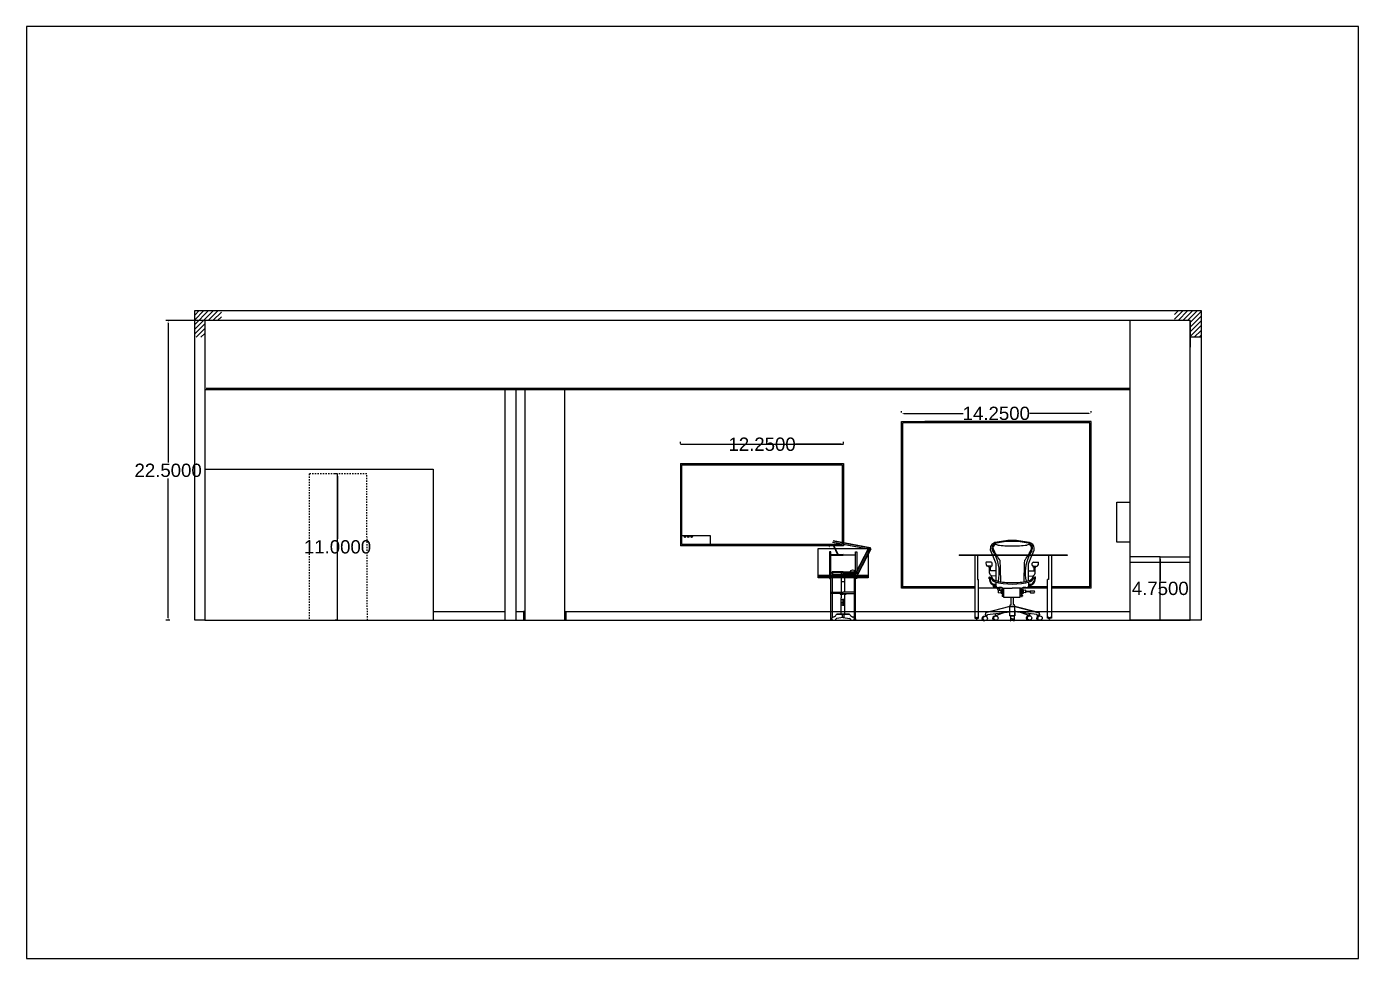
# Model space of a CAD drawing. Header units: inches. Extents: x -3799 to 177, y -208 to 0.
# Drawn here: x -3687.8 to -3587.8, y -207.6 to -137.6 of the extents above; entities that cross this region are included whole.
import ezdxf

# ---------------------------------------------------------------- set-up
doc = ezdxf.new("R2010")
doc.units = ezdxf.units.IN
doc.header["$MEASUREMENT"] = 0
doc.linetypes.add('PDF_IMPORT', pattern=[1, 0.8, -0.2])
doc.styles.get("Standard").update_dxf_attribs({"font": 'arial.ttf'})
doc.dimstyles.get("Standard").update_dxf_attribs({"dimtxt": 1, "dimasz": 0.18, "dimexe": 0.18, "dimexo": 0.0625, "dimgap": 0.09, "dimtad": 0, "dimtih": 1, "dimtoh": 1, "dimdec": 4, "dimzin": 0, "dimdsep": 46, "dimtxsty": 'Standard', "dimcen": 0.09, "dimadec": 0, "dimazin": 0, "dimtfac": 1, "dimtdec": 4, "dimtofl": 0, "dimtmove": 0, "dimatfit": 3, "dimfxl": 1, "dimtolj": 1, "dimtzin": 0, "dimarcsym": 0})

# ---------------------------------------------------------------- blocks, each defined once
blk = doc.blocks.new('*D42')
at = {"color": 0, "lineweight": -2, "transparency": 16777216}
for p, q in [((-3674.86, -159.72), (-3677.38, -159.72)), ((-3677.2, -159.9), (-3677.2, -170.37)), ((-3677.2, -182.04), (-3677.2, -171.57)), ((-3677.06, -182.22), (-3677.38, -182.22))]:
    blk.add_line(p, q, dxfattribs=at)
at = {"color": 0, "transparency": 16777216}
for points in [[(-3677.23, -159.9), (-3677.17, -159.9), (-3677.2, -159.72)], [(-3677.23, -182.04), (-3677.17, -182.04), (-3677.2, -182.22)]]:
    blk.add_solid(points, dxfattribs=at)
at = {"layer": 'Defpoints', "color": 0, "transparency": 16777216}
for p in [(-3677.2, -159.72), (-3674.8, -159.72), (-3677, -182.22)]:
    blk.add_point(p, dxfattribs=at)
at = {"color": 0, "transparency": 16777216, "insert": (-3677.2, -170.97), "char_height": 1, "attachment_point": 5}
blk.add_mtext('\\A1;22.5000', dxfattribs=at)
blk = doc.blocks.new('*D43')
at = {"color": 0, "lineweight": -2, "transparency": 16777216}
for p, q in [((-3664.54, -171.22), (-3664.66, -171.22)), ((-3664.48, -171.4), (-3664.48, -176.12)), ((-3664.48, -182.04), (-3664.48, -177.32)), ((-3664.54, -182.22), (-3664.66, -182.22))]:
    blk.add_line(p, q, dxfattribs=at)
at = {"color": 0, "transparency": 16777216}
for points in [[(-3664.51, -171.4), (-3664.45, -171.4), (-3664.48, -171.22)], [(-3664.51, -182.04), (-3664.45, -182.04), (-3664.48, -182.22)]]:
    blk.add_solid(points, dxfattribs=at)
at = {"layer": 'Defpoints', "color": 0, "transparency": 16777216}
for p in [(-3664.48, -171.22), (-3664.48, -171.22), (-3664.48, -182.22)]:
    blk.add_point(p, dxfattribs=at)
at = {"color": 0, "transparency": 16777216, "insert": (-3664.48, -176.72), "char_height": 1, "attachment_point": 5}
blk.add_mtext('\\A1;11.0000', dxfattribs=at)
blk = doc.blocks.new('*D44')
at = {"color": 0, "lineweight": -2, "transparency": 16777216}
for p, q in [((-3638.73, -168.95), (-3638.73, -168.83)), ((-3626.48, -168.95), (-3626.48, -168.83)), ((-3638.55, -169.01), (-3635.11, -169.01)), ((-3626.66, -169.01), (-3630.1, -169.01))]:
    blk.add_line(p, q, dxfattribs=at)
at = {"color": 0, "transparency": 16777216}
for points in [[(-3638.55, -168.98), (-3638.55, -169.04), (-3638.73, -169.01)], [(-3626.66, -168.98), (-3626.66, -169.04), (-3626.48, -169.01)]]:
    blk.add_solid(points, dxfattribs=at)
at = {"layer": 'Defpoints', "color": 0, "transparency": 16777216}
for p in [(-3638.73, -169.01), (-3638.73, -169.01), (-3626.48, -169.01)]:
    blk.add_point(p, dxfattribs=at)
at = {"color": 0, "transparency": 16777216, "insert": (-3632.6, -169.01), "char_height": 1, "attachment_point": 5}
blk.add_mtext('\\A1;12.2500', dxfattribs=at)
blk = doc.blocks.new('*D45')
at = {"color": 0, "lineweight": -2, "transparency": 16777216}
for p, q in [((-3602.76, -177.47), (-3602.88, -177.47)), ((-3602.7, -177.65), (-3602.7, -179.24)), ((-3602.7, -182.04), (-3602.7, -180.44)), ((-3602.76, -182.22), (-3602.88, -182.22))]:
    blk.add_line(p, q, dxfattribs=at)
at = {"color": 0, "transparency": 16777216}
for points in [[(-3602.73, -177.65), (-3602.67, -177.65), (-3602.7, -177.47)], [(-3602.73, -182.04), (-3602.67, -182.04), (-3602.7, -182.22)]]:
    blk.add_solid(points, dxfattribs=at)
at = {"layer": 'Defpoints', "color": 0, "transparency": 16777216}
for p in [(-3602.7, -177.47), (-3602.7, -177.47), (-3602.7, -182.22)]:
    blk.add_point(p, dxfattribs=at)
at = {"color": 0, "transparency": 16777216, "insert": (-3602.7, -179.84), "char_height": 1, "attachment_point": 5}
blk.add_mtext('\\A1;4.7500', dxfattribs=at)
blk = doc.blocks.new('*D41')
at = {"color": 0, "lineweight": -2, "transparency": 16777216}
for p, q in [((-3622.13, -166.63), (-3622.13, -166.51)), ((-3621.95, -166.69), (-3617.51, -166.69)), ((-3608.06, -166.69), (-3612.5, -166.69)), ((-3607.88, -166.63), (-3607.88, -166.51))]:
    blk.add_line(p, q, dxfattribs=at)
at = {"color": 0, "transparency": 16777216}
for points in [[(-3621.95, -166.66), (-3621.95, -166.72), (-3622.13, -166.69)], [(-3608.06, -166.66), (-3608.06, -166.72), (-3607.88, -166.69)]]:
    blk.add_solid(points, dxfattribs=at)
at = {"layer": 'Defpoints', "color": 0, "transparency": 16777216}
for p in [(-3622.13, -166.69), (-3622.13, -166.69), (-3607.88, -166.69)]:
    blk.add_point(p, dxfattribs=at)
at = {"color": 0, "transparency": 16777216, "insert": (-3615.01, -166.69), "char_height": 1, "attachment_point": 5}
blk.add_mtext('\\A1;14.2500', dxfattribs=at)

msp = doc.modelspace()

# ---------------------------------------------------------------- hatches: boundary and pattern name
h = msp.add_hatch()
h.set_pattern_fill('ANSI31', color=256, scale=2)
h.set_pattern_definition([(45, (-3761.90557, -231.86804), (-0.1767767, 0.1767767), [])])
h.paths.add_polyline_path([(-3673.19865, -158.96797), (-3675.19865, -158.96797), (-3675.19865, -160.96778), (-3674.44865, -160.96778), (-3674.44865, -159.71797), (-3673.19865, -159.71797)])
h.paths.add_polyline_path([(-3599.62365, -158.96797), (-3601.62365, -158.96797), (-3601.62365, -159.71797), (-3600.44865, -159.71797), (-3600.44865, -160.96797), (-3599.62365, -160.96797)])

# ---------------------------------------------------------------- linework, layer by layer
for p, q in [((-3687.82365, -137.63068), (-3687.82365, -207.63068)), ((-3587.82365, -137.63068), (-3687.82365, -137.63068)), ((-3587.82365, -207.63068), (-3587.82365, -137.63068)), ((-3674.44865, -159.71797), (-3675.19865, -159.71797)), ((-3651.89582, -182.21797), (-3651.89582, -164.90021)), ((-3651.07916, -164.90021), (-3651.07916, -182.21797)), ((-3650.42293, -164.90021), (-3650.42293, -182.21797)), ((-3650.42293, -164.90021), (-3647.42293, -164.90021)), ((-3647.42293, -164.90021), (-3647.42293, -182.21797)), ((-3626.47685, -169.01309), (-3638.72685, -169.01309)), ((-3626.47685, -169.01309), (-3638.72685, -169.01309)), ((-3626.47685, -169.01309), (-3628.72685, -169.01309)), ((-3638.72685, -170.44226), (-3638.72685, -176.64226)), ((-3664.47727, -182.21797), (-3664.47727, -171.21797)), ((-3638.57685, -175.8574), (-3636.50899, -175.8574)), ((-3636.50899, -175.8574), (-3636.50899, -176.54226)), ((-3628.38757, -179.04786), (-3628.38757, -176.83621)), ((-3628.38757, -177.39617), (-3628.38757, -176.83621)), ((-3628.38757, -176.83621), (-3624.63952, -176.84134)), ((-3624.51082, -176.91009), (-3627.30553, -176.39545)), ((-3627.29603, -176.54891), (-3626.90239, -177.32986)), ((-3627.29052, -176.36259), (-3624.51779, -176.87613)), ((-3627.26734, -176.27059), (-3624.49737, -176.78369)), ((-3627.26008, -176.2374), (-3624.4729, -176.75457)), ((-3626.86631, -177.31404), (-3627.25772, -176.53765)), ((-3624.61951, -176.80173), (-3625.57274, -178.68856)), ((-3624.58591, -176.81865), (-3625.54186, -178.701)), ((-3625.43251, -178.76377), (-3624.47814, -176.87346)), ((-3624.44284, -176.87977), (-3625.40035, -178.77189)), ((-3624.63952, -176.83621), (-3624.63952, -179.05343)), ((-3624.63952, -176.83639), (-3624.63952, -179.05299)), ((-3624.58735, -176.80985), (-3624.61951, -176.80173)), ((-3624.58735, -176.80985), (-3624.61951, -176.80173)), ((-3624.48234, -176.88173), (-3624.61581, -176.81565)), ((-3624.59301, -176.78732), (-3624.42728, -176.86938)), ((-3624.52424, -176.75844), (-3624.55771, -176.89861)), ((-3624.52121, -176.75626), (-3624.48775, -176.76026)), ((-3624.52121, -176.75626), (-3624.48775, -176.76026)), ((-3624.48538, -176.76797), (-3624.51899, -176.90812)), ((-3624.4729, -176.75457), (-3624.51082, -176.91009)), ((-3624.47814, -176.87346), (-3624.44284, -176.87977)), ((-3624.44284, -176.87977), (-3624.47484, -176.87166)), ((-3624.42663, -176.87838), (-3624.43421, -176.88596)), ((-3615.29777, -177.32093), (-3615.44757, -176.96915)), ((-3612.3241, -177.32093), (-3612.1743, -176.96915)), ((-3628.38757, -179.05343), (-3628.38757, -177.39617)), ((-3626.51787, -177.29968), (-3627.39855, -177.30688)), ((-3627.39855, -177.30688), (-3627.39838, -177.33818)), ((-3627.39838, -177.33818), (-3626.51336, -177.3335)), ((-3625.62833, -177.33818), (-3626.51336, -177.3335)), ((-3626.50884, -177.29968), (-3625.62816, -177.30688)), ((-3625.62816, -177.30688), (-3625.62833, -177.33818)), ((-3617.80269, -177.32093), (-3609.70201, -177.32093)), ((-3617.80269, -177.32093), (-3617.80269, -177.37566)), ((-3609.70201, -177.37566), (-3617.80269, -177.37566)), ((-3616.6273, -177.37566), (-3616.6273, -182.06058)), ((-3616.41743, -177.37566), (-3616.41743, -179.17339)), ((-3615.39471, -177.86295), (-3615.77677, -177.86295)), ((-3615.31219, -178.11251), (-3615.31219, -177.93298)), ((-3615.01731, -177.97952), (-3615.27446, -177.37566)), ((-3615.01731, -179.2673), (-3615.01731, -177.97952)), ((-3612.60456, -177.97952), (-3612.34741, -177.37566)), ((-3612.60456, -179.2673), (-3612.60456, -177.97952)), ((-3612.30969, -178.11251), (-3612.30969, -177.93298)), ((-3612.22716, -177.86295), (-3611.84511, -177.86295)), ((-3611.08727, -177.37566), (-3611.08727, -179.17339)), ((-3610.8774, -177.37566), (-3610.8774, -182.06058)), ((-3609.70201, -177.32093), (-3609.70201, -177.37566)), ((-3602.69865, -177.46797), (-3604.94865, -177.46797)), ((-3602.69865, -182.21797), (-3602.69865, -177.46797)), ((-3602.69865, -177.46797), (-3600.44865, -177.46797)), ((-3628.38348, -178.85045), (-3624.63914, -178.85021)), ((-3628.38348, -178.85045), (-3628.38348, -178.85045)), ((-3624.64321, -178.97819), (-3628.38348, -178.97819)), ((-3627.43387, -182.13551), (-3627.43387, -178.74715)), ((-3627.33585, -178.76953), (-3627.3357, -182.03606)), ((-3626.51336, -178.57825), (-3627.32645, -178.57825)), ((-3626.63521, -180.11317), (-3626.63521, -178.61331)), ((-3626.51336, -178.57825), (-3625.70026, -178.57825)), ((-3625.69086, -178.76953), (-3625.69101, -182.03606)), ((-3625.60054, -178.69028), (-3625.57743, -178.66191)), ((-3625.40035, -178.77189), (-3625.60054, -178.69028)), ((-3625.59284, -182.13551), (-3625.59284, -178.74715)), ((-3625.57743, -178.66191), (-3625.38245, -178.74136)), ((-3625.57743, -178.66191), (-3625.38245, -178.74136)), ((-3625.38245, -178.74136), (-3625.40035, -178.77189)), ((-3615.41143, -178.16751), (-3615.67024, -178.16751)), ((-3615.56904, -178.24668), (-3615.56904, -178.16751)), ((-3615.5248, -178.24668), (-3615.56904, -178.24668)), ((-3615.55864, -179.11621), (-3615.55864, -178.99506)), ((-3615.55864, -178.99506), (-3615.53289, -178.99506)), ((-3615.53289, -178.99506), (-3615.53289, -178.96932)), ((-3615.53289, -178.96932), (-3615.50284, -178.96932)), ((-3615.5248, -178.32957), (-3615.5248, -178.24668)), ((-3615.5248, -178.69982), (-3615.5248, -178.32957)), ((-3615.50284, -178.96932), (-3615.50284, -178.99023)), ((-3615.50284, -178.99023), (-3615.50284, -179.01811)), ((-3615.44418, -178.28064), (-3615.44418, -178.25273)), ((-3615.44418, -178.25273), (-3615.41143, -178.25273)), ((-3615.44418, -178.51672), (-3615.44418, -178.28064)), ((-3615.01731, -178.51672), (-3615.44418, -178.51672)), ((-3615.41143, -178.25273), (-3615.41143, -178.16751)), ((-3615.41143, -178.16751), (-3615.36181, -178.16751)), ((-3615.01731, -178.90836), (-3615.37699, -178.88906)), ((-3612.60456, -178.51672), (-3612.1777, -178.51672)), ((-3612.60456, -178.90836), (-3612.24489, -178.88906)), ((-3612.21044, -178.16751), (-3612.26006, -178.16751)), ((-3612.21044, -178.25273), (-3612.21044, -178.16751)), ((-3612.21044, -178.16751), (-3611.95163, -178.16751)), ((-3612.1777, -178.25273), (-3612.21044, -178.25273)), ((-3612.1777, -178.28064), (-3612.1777, -178.25273)), ((-3612.1777, -178.51672), (-3612.1777, -178.28064)), ((-3612.08899, -178.96932), (-3612.11903, -178.96932)), ((-3612.11903, -178.96932), (-3612.11903, -178.99023)), ((-3612.11903, -178.99023), (-3612.11903, -179.01811)), ((-3612.09708, -178.32957), (-3612.09708, -178.24668)), ((-3612.09708, -178.24668), (-3612.05284, -178.24668)), ((-3612.09708, -178.69982), (-3612.09708, -178.32957)), ((-3612.08899, -178.99506), (-3612.08899, -178.96932)), ((-3612.06324, -178.99506), (-3612.08899, -178.99506)), ((-3612.06324, -179.11621), (-3612.06324, -178.99506)), ((-3612.05284, -178.24668), (-3612.05284, -178.16751)), ((-3624.63952, -179.05299), (-3628.38757, -179.04786)), ((-3624.64441, -179.05343), (-3628.38757, -179.05343)), ((-3626.39149, -179.33075), (-3626.63521, -179.33075)), ((-3626.39149, -180.11317), (-3626.39149, -179.05343)), ((-3626.39149, -179.77086), (-3626.39149, -179.33075)), ((-3616.41743, -179.17339), (-3616.34241, -179.17339)), ((-3616.34241, -182.06058), (-3616.34241, -179.17339)), ((-3615.461, -179.11943), (-3615.55864, -179.11621)), ((-3615.50284, -179.01811), (-3615.48353, -179.01811)), ((-3615.48353, -179.01811), (-3615.48353, -179.05242)), ((-3615.48353, -179.05242), (-3615.45134, -179.05242)), ((-3615.45134, -179.11729), (-3615.461, -179.11943)), ((-3615.45134, -179.05242), (-3615.45134, -179.11729)), ((-3615.45134, -179.07386), (-3615.45134, -179.07386)), ((-3615.45134, -179.07386), (-3615.40038, -179.07386)), ((-3615.45134, -179.10227), (-3615.39716, -179.10227)), ((-3615.39716, -179.10227), (-3615.39716, -179.07386)), ((-3615.23195, -179.71159), (-3615.23195, -179.61588)), ((-3615.23195, -179.61588), (-3615.20865, -179.61588)), ((-3615.20347, -179.71159), (-3615.23195, -179.71159)), ((-3615.20865, -179.61588), (-3615.20143, -179.58466)), ((-3615.20347, -179.75557), (-3615.20347, -179.71159)), ((-3615.13444, -179.75557), (-3615.20347, -179.75557)), ((-3615.12216, -179.68353), (-3615.01837, -179.68312)), ((-3615.0173, -179.64576), (-3615.11958, -179.64576)), ((-3614.83404, -180.02219), (-3614.93745, -179.78129)), ((-3614.73081, -179.98549), (-3614.84441, -179.77537)), ((-3614.83404, -180.1603), (-3614.83404, -179.97268)), ((-3614.83404, -179.97268), (-3614.62758, -179.9983)), ((-3614.63647, -180.14588), (-3614.63647, -179.92451)), ((-3614.63647, -179.92451), (-3614.63647, -180.221)), ((-3614.63647, -179.92451), (-3614.57442, -179.94421)), ((-3614.50732, -179.88886), (-3614.57502, -179.90261)), ((-3614.57502, -179.90261), (-3614.57502, -180.23989)), ((-3614.50732, -180.23989), (-3614.50732, -179.88886)), ((-3614.43971, -180.52712), (-3614.43971, -179.82368)), ((-3614.43971, -179.82368), (-3613.81094, -179.82368)), ((-3613.18216, -179.82368), (-3613.81094, -179.82368)), ((-3613.23225, -179.82087), (-3613.23225, -180.53046)), ((-3613.11456, -180.23989), (-3613.11456, -179.88886)), ((-3613.11456, -179.88886), (-3613.04685, -179.90261)), ((-3612.9854, -179.92451), (-3613.04746, -179.94421)), ((-3613.04685, -179.90261), (-3613.04685, -180.23989)), ((-3612.78784, -179.97268), (-3612.9943, -179.9983)), ((-3612.9854, -180.14588), (-3612.9854, -179.92451)), ((-3612.9854, -179.92451), (-3612.9854, -180.221)), ((-3612.78784, -180.1603), (-3612.78784, -179.97268)), ((-3612.60457, -179.64576), (-3612.50229, -179.64576)), ((-3612.49971, -179.68353), (-3612.6035, -179.68312)), ((-3612.48743, -179.75557), (-3612.4184, -179.75557)), ((-3612.41322, -179.61588), (-3612.42045, -179.58466)), ((-3612.4184, -179.75557), (-3612.4184, -179.71159)), ((-3612.4184, -179.71159), (-3612.38992, -179.71159)), ((-3612.38992, -179.61588), (-3612.41322, -179.61588)), ((-3612.38992, -179.71159), (-3612.38992, -179.61588)), ((-3612.22471, -179.10227), (-3612.22471, -179.07386)), ((-3612.17053, -179.10227), (-3612.22471, -179.10227)), ((-3612.17053, -179.07386), (-3612.22149, -179.07386)), ((-3612.13834, -179.05242), (-3612.17053, -179.05242)), ((-3612.17053, -179.05242), (-3612.17053, -179.11729)), ((-3612.17053, -179.07386), (-3612.17053, -179.07386)), ((-3612.17053, -179.11729), (-3612.16087, -179.11943)), ((-3612.16087, -179.11943), (-3612.06324, -179.11621)), ((-3612.11903, -179.01811), (-3612.13834, -179.01811)), ((-3612.13834, -179.01811), (-3612.13834, -179.05242)), ((-3611.16229, -182.06058), (-3611.16229, -179.17339)), ((-3611.08727, -179.17339), (-3611.16229, -179.17339)), ((-3627.38828, -180.21216), (-3627.38828, -180.11317)), ((-3627.38828, -180.11317), (-3626.51335, -180.11317)), ((-3627.33571, -180.21216), (-3627.38828, -180.21216)), ((-3626.51335, -180.21216), (-3627.33571, -180.21216)), ((-3626.74001, -180.21216), (-3626.73956, -180.27628)), ((-3626.73956, -180.27628), (-3626.51335, -180.27628)), ((-3626.65326, -181.73947), (-3626.65326, -180.55613)), ((-3626.63508, -180.55613), (-3626.63521, -180.27628)), ((-3625.63842, -180.11317), (-3626.51336, -180.11317)), ((-3626.51336, -180.21216), (-3625.69099, -180.21216)), ((-3626.28714, -180.27628), (-3626.51336, -180.27628)), ((-3626.51335, -180.75826), (-3626.46236, -180.75826)), ((-3626.46235, -180.80696), (-3626.51335, -180.80696)), ((-3626.46236, -180.75826), (-3626.46235, -180.80696)), ((-3626.39162, -180.55613), (-3626.39149, -180.27628)), ((-3626.37344, -180.55613), (-3626.39162, -180.55613)), ((-3626.39149, -180.27628), (-3626.28714, -180.27628)), ((-3626.37344, -181.73947), (-3626.37344, -180.55613)), ((-3626.28714, -180.27628), (-3626.28714, -180.21216)), ((-3626.28669, -180.21216), (-3626.28714, -180.27628)), ((-3625.69099, -180.21216), (-3625.63842, -180.21216)), ((-3625.63842, -180.21216), (-3625.63842, -180.11317)), ((-3614.83404, -180.07276), (-3614.8326, -180.07276)), ((-3614.83404, -180.10579), (-3614.83057, -180.10579)), ((-3614.83404, -180.1603), (-3614.63647, -180.14588)), ((-3614.63647, -180.221), (-3614.5641, -180.20257)), ((-3614.57502, -180.23989), (-3614.50732, -180.23989)), ((-3614.54457, -180.34306), (-3614.56586, -180.36152)), ((-3614.56586, -180.36152), (-3614.56586, -180.41039)), ((-3614.56586, -180.41039), (-3614.54457, -180.42761)), ((-3614.54457, -180.45346), (-3614.54457, -180.32486)), ((-3614.54457, -180.32486), (-3614.50732, -180.32486)), ((-3614.51259, -180.45346), (-3614.54457, -180.45346)), ((-3614.52567, -180.23989), (-3614.52567, -180.32486)), ((-3614.51259, -180.45346), (-3614.51259, -180.42394)), ((-3614.51259, -180.42394), (-3614.43971, -180.42394)), ((-3614.50732, -180.00605), (-3614.43971, -180.04836)), ((-3614.50732, -180.13763), (-3614.43971, -180.11996)), ((-3614.50732, -180.23989), (-3614.50732, -180.35135)), ((-3614.50732, -180.35135), (-3614.43971, -180.35135)), ((-3613.90307, -180.52712), (-3614.43971, -180.52712)), ((-3613.90307, -181.05589), (-3613.90307, -180.52712)), ((-3613.81094, -180.53046), (-3613.90307, -180.53046)), ((-3613.23225, -180.53046), (-3613.81094, -180.53046)), ((-3613.7188, -181.05589), (-3613.7188, -180.52712)), ((-3613.18216, -180.04836), (-3613.23225, -180.04836)), ((-3613.18216, -180.11996), (-3613.23225, -180.11996)), ((-3613.10928, -180.42394), (-3613.22718, -180.42394)), ((-3613.11456, -180.35135), (-3613.22521, -180.35135)), ((-3613.11456, -180.00605), (-3613.18216, -180.04836)), ((-3613.11456, -180.13763), (-3613.18216, -180.11996)), ((-3613.04685, -180.23989), (-3613.11456, -180.23989)), ((-3613.11456, -180.23989), (-3613.11456, -180.35135)), ((-3613.07731, -180.32486), (-3613.11456, -180.32486)), ((-3613.10928, -180.45346), (-3613.10928, -180.42394)), ((-3613.10928, -180.45346), (-3613.07731, -180.45346)), ((-3613.09621, -180.23989), (-3613.09621, -180.32486)), ((-3613.07731, -180.45346), (-3613.07731, -180.32486)), ((-3613.07731, -180.34306), (-3613.05601, -180.36152)), ((-3613.05601, -180.41039), (-3613.07731, -180.42761)), ((-3612.9854, -180.221), (-3613.05777, -180.20257)), ((-3613.05601, -180.36152), (-3613.05601, -180.41039)), ((-3612.78784, -180.1603), (-3612.9854, -180.14588)), ((-3612.48435, -180.10579), (-3612.7913, -180.10579)), ((-3612.49177, -180.07276), (-3612.78927, -180.07276)), ((-3612.49177, -180.07276), (-3612.4378, -180.01681)), ((-3612.48435, -180.10579), (-3612.43216, -180.15727)), ((-3612.4378, -180.01681), (-3612.16223, -180.01681)), ((-3612.43216, -180.15727), (-3612.1663, -180.15727)), ((-3657.29865, -181.57385), (-3651.89582, -181.57385)), ((-3651.07916, -181.57385), (-3650.42293, -181.57385)), ((-3650.42293, -181.57385), (-3650.52293, -181.57385)), ((-3650.52293, -181.57385), (-3650.52293, -182.21797)), ((-3647.42293, -181.57385), (-3604.94865, -181.57385)), ((-3647.42293, -181.57385), (-3647.32293, -181.57385)), ((-3647.32293, -181.57385), (-3647.32293, -182.21797)), ((-3626.97421, -181.78169), (-3626.05252, -181.78168)), ((-3626.05251, -181.78169), (-3626.9742, -181.78168)), ((-3626.7771, -181.76728), (-3626.65326, -181.73947)), ((-3626.51335, -181.76727), (-3626.7771, -181.76728)), ((-3626.57532, -181.78302), (-3626.57532, -181.99517)), ((-3626.57532, -181.99517), (-3626.51303, -182.01089)), ((-3626.45107, -181.99517), (-3626.51336, -182.01089)), ((-3626.51335, -181.76727), (-3626.2496, -181.76728)), ((-3626.45107, -181.78302), (-3626.45107, -181.99517)), ((-3626.2496, -181.76728), (-3626.37344, -181.73947)), ((-3615.833, -181.67292), (-3615.84697, -181.85849)), ((-3615.84697, -181.85849), (-3615.66127, -181.85849)), ((-3614.00194, -181.20254), (-3615.833, -181.67292)), ((-3615.72298, -181.89789), (-3615.79436, -181.89789)), ((-3615.79436, -181.89789), (-3615.79436, -181.93312)), ((-3615.76234, -181.89748), (-3615.76234, -181.85849)), ((-3615.73597, -181.89748), (-3615.76234, -181.89748)), ((-3615.73597, -181.85849), (-3615.73597, -181.89748)), ((-3615.72298, -181.96882), (-3615.72298, -181.89789)), ((-3615.66127, -181.80447), (-3614.00194, -181.59255)), ((-3615.66127, -181.85849), (-3615.66127, -181.80447)), ((-3615.09437, -181.73207), (-3615.09437, -181.84852)), ((-3615.09437, -181.84852), (-3614.93016, -181.84852)), ((-3615.05186, -181.89826), (-3615.05186, -181.84852)), ((-3615.01227, -181.84852), (-3615.01227, -181.91166)), ((-3614.93016, -181.81151), (-3614.41787, -181.64567)), ((-3614.93016, -181.84852), (-3614.93016, -181.81151)), ((-3614.00194, -181.89093), (-3614.00194, -181.14877)), ((-3613.61993, -181.20254), (-3614.00194, -181.20254)), ((-3614.00194, -181.20254), (-3613.61993, -181.20254)), ((-3613.61993, -181.89093), (-3614.00194, -181.89093)), ((-3614.00194, -181.89093), (-3613.61993, -181.89093)), ((-3613.94343, -181.89093), (-3613.94343, -182.26382)), ((-3613.67844, -181.89093), (-3613.67844, -182.26382)), ((-3613.61993, -181.89093), (-3613.61993, -181.14877)), ((-3611.83798, -181.64821), (-3613.61993, -181.20254)), ((-3613.61993, -181.48013), (-3613.61993, -181.20254)), ((-3613.61993, -181.20254), (-3611.78888, -181.67292)), ((-3613.61993, -181.48013), (-3613.61993, -181.89093)), ((-3611.9606, -181.80447), (-3613.61993, -181.59255)), ((-3612.69171, -181.81151), (-3613.20401, -181.64567)), ((-3612.69171, -181.84852), (-3612.69171, -181.81151)), ((-3612.5275, -181.84852), (-3612.69171, -181.84852)), ((-3612.60961, -181.84852), (-3612.60961, -181.91166)), ((-3612.57002, -181.89826), (-3612.57002, -181.84852)), ((-3612.5275, -181.73207), (-3612.5275, -181.84852)), ((-3611.9606, -181.85849), (-3611.9606, -181.80447)), ((-3611.7749, -181.85849), (-3611.9606, -181.85849)), ((-3611.89889, -181.96882), (-3611.89889, -181.89789)), ((-3611.89889, -181.89789), (-3611.82751, -181.89789)), ((-3611.8859, -181.85849), (-3611.8859, -181.89748)), ((-3611.8859, -181.89748), (-3611.85954, -181.89748)), ((-3611.85954, -181.89748), (-3611.85954, -181.85849)), ((-3611.82751, -181.89789), (-3611.82751, -181.93312)), ((-3611.78888, -181.67292), (-3611.7749, -181.85849)), ((-3650.42293, -182.21797), (-3620.42293, -182.21797)), ((-3627.44085, -182.076), (-3627.43387, -182.13551)), ((-3626.51303, -182.01089), (-3626.99852, -182.09661)), ((-3626.51336, -182.01089), (-3626.02787, -182.09661)), ((-3616.6273, -182.06058), (-3616.34241, -182.06058)), ((-3613.81094, -182.12562), (-3613.91384, -182.12562)), ((-3613.91384, -182.12562), (-3613.91384, -182.24703)), ((-3613.81094, -182.12562), (-3613.70804, -182.12562)), ((-3613.70804, -182.12562), (-3613.70804, -182.24703)), ((-3610.8774, -182.06058), (-3611.16229, -182.06058)), ((-3687.82365, -207.63068), (-3587.82365, -207.63068))]:
    msp.add_line(p, q)
at = {"linetype": 'PDF_IMPORT', "ltscale": 0.06}
for p, q in [((-3662.28772, -171.21797), (-3666.66681, -171.21797)), ((-3666.61565, -171.21797), (-3666.61565, -182.21797)), ((-3662.23656, -182.21797), (-3662.28772, -171.21797))]:
    msp.add_line(p, q, dxfattribs=at)
for points in [[(-3674.44865, -182.21797), (-3675.19865, -182.21797), (-3675.19865, -158.96797), (-3600.44865, -158.96797), (-3600.37365, -158.96797), (-3599.62365, -158.96797), (-3599.62365, -182.21797), (-3600.44865, -182.21797)], [(-3599.62365, -158.96797), (-3599.62365, -160.96797), (-3600.44865, -160.96797)], [(-3674.44865, -182.21797), (-3600.44865, -182.21797), (-3600.44865, -159.71797), (-3674.44865, -159.71797), (-3674.44865, -182.21797)], [(-3604.94865, -160.96796), (-3604.94865, -159.71797)], [(-3600.44865, -159.71797), (-3600.44865, -161.71797)], [(-3674.44865, -160.96778), (-3674.44865, -164.90021), (-3604.94865, -164.90021)], [(-3600.44865, -182.21797), (-3604.94865, -182.21797), (-3604.94865, -160.96796)], [(-3674.34865, -164.80021), (-3604.94865, -164.80021)], [(-3620.38324, -179.8078), (-3622.13324, -179.8078), (-3622.13324, -167.3078), (-3620.38324, -167.3078)], [(-3620.28324, -179.7078), (-3622.13324, -179.7078), (-3622.03324, -179.7078), (-3622.03324, -167.4078)], [(-3620.28324, -167.4078), (-3622.03324, -167.4078)], [(-3607.88324, -179.8078), (-3607.88324, -167.3078), (-3620.38324, -167.3078)], [(-3607.98324, -179.7078), (-3607.98324, -167.4078), (-3620.28324, -167.4078)], [(-3674.44865, -170.88199), (-3657.29865, -170.88199), (-3657.29865, -182.21797)], [(-3638.72685, -170.44226), (-3626.47685, -170.44226), (-3626.47685, -176.18796)], [(-3638.62798, -176.54226), (-3638.62798, -170.54226), (-3626.57685, -170.54226), (-3626.57685, -176.16955)], [(-3604.94865, -177.86797), (-3604.94865, -176.36797), (-3605.94865, -176.36797), (-3605.94865, -173.36797), (-3604.94865, -173.36797)], [(-3626.47685, -176.18796), (-3626.47685, -176.64226), (-3638.72685, -176.64226)], [(-3626.57685, -176.16955), (-3626.57685, -176.54226), (-3638.62798, -176.54226)], [(-3604.94865, -178.21797), (-3604.94865, -177.86797), (-3600.44865, -177.86797)], [(-3600.44865, -182.21797), (-3600.44865, -178.21797)], [(-3616.6273, -179.8078), (-3620.38324, -179.8078)], [(-3616.6273, -179.7078), (-3620.28324, -179.7078)], [(-3614.53951, -179.8078), (-3616.34241, -179.8078)], [(-3611.16229, -179.8078), (-3613.08237, -179.8078)], [(-3611.16229, -179.7078), (-3612.60668, -179.7078)], [(-3607.98324, -179.7078), (-3610.8774, -179.7078)], [(-3607.88324, -179.8078), (-3610.8774, -179.8078)]]:
    msp.add_lwpolyline(points)
for points in [[(-3627.61418, -176.69778), (-3627.61418, -176.69778), (-3627.61418, -176.69778), (-3627.61418, -176.69778)], [(-3627.51928, -176.69778), (-3627.52488, -176.69778), (-3627.52488, -176.69778), (-3627.51928, -176.69778)], [(-3627.44835, -177.07994), (-3627.53768, -177.07994), (-3627.53768, -179.09916), (-3627.44835, -179.09916)], [(-3625.57836, -177.07994), (-3625.48904, -177.07994), (-3625.48904, -179.09916), (-3625.57836, -179.09916)], [(-3626.51336, -178.6657), (-3627.3008, -178.6657), (-3627.3008, -178.79229), (-3626.51336, -178.79229)], [(-3626.51336, -178.6657), (-3625.72591, -178.6657), (-3625.72591, -178.79229), (-3626.51336, -178.79229)], [(-3626.14433, -178.70913), (-3625.93749, -178.70913), (-3625.93749, -178.73923), (-3626.14433, -178.73923)], [(-3626.56421, -180.85986), (-3626.46236, -180.85986), (-3626.46236, -180.90857), (-3626.56421, -180.90857)], [(-3626.56421, -180.96149), (-3626.46236, -180.96149), (-3626.46236, -181.0102), (-3626.56421, -181.0102)], [(-3626.5642, -180.65663), (-3626.46235, -180.65663), (-3626.46235, -180.70534), (-3626.5642, -180.70534)], [(-3626.5642, -180.75826), (-3626.46235, -180.75826), (-3626.46235, -180.80696), (-3626.5642, -180.80696)], [(-3626.56421, -181.0631), (-3626.46236, -181.0631), (-3626.46236, -181.11181), (-3626.56421, -181.11181)]]:
    msp.add_lwpolyline(points, close=True)
for centre, radius in [((-3638.3836, -175.95059), 0.05899), ((-3638.14417, -175.95059), 0.05899), ((-3637.89432, -175.95059), 0.05899), ((-3625.63842, -178.65938), 0.04889), ((-3615.8372, -182.08564), 0.16246), ((-3615.0357, -182.0675), 0.16246), ((-3612.51435, -182.05342), 0.16246), ((-3611.72788, -182.0675), 0.16246), ((-3627.39102, -182.16089), 0.05626), ((-3625.6357, -182.16089), 0.05626)]:
    msp.add_circle(centre, radius)
for centre, radius, start, end in [((-3614.99596, -176.8506), 0.46691, 104.2013434, 194.7091438), ((-3614.97707, -176.80716), 0.36013, 94.0597632, 216.617234), ((-3615.02641, -176.78601), 0.23897, 60.4183358, 196.5868902), ((-3612.41573, -175.74344), 3.04923, 201.3637097, 211.1539887), ((-3613.81094, -181.55703), 5.32024, 75.8613116, 104.1386884), ((-3613.88549, -180.81471), 4.5074, 89.0522237, 104.3492428), ((-3613.73986, -166.60259), 10.04381, 263.3186222, 269.5945342), ((-3613.73638, -180.81471), 4.5074, 75.6507572, 90.9477763), ((-3613.88201, -166.60259), 10.04381, 270.4054658, 276.6813778), ((-3612.59546, -176.78601), 0.23897, 343.4131098, 119.5816642), ((-3612.6448, -176.80716), 0.36013, 323.382766, 85.9402368), ((-3615.20615, -175.74344), 3.04923, 328.8460113, 338.6362903), ((-3612.62591, -176.8506), 0.46691, 345.2908562, 75.7986566), ((-3615.5348, -177.94923), 0.25689, 160.3735608, 238.1810325), ((-3615.40379, -177.95728), 0.09477, 14.8567423, 84.5070375), ((-3617.81671, -178.66509), 3.03331, 26.3040892, 33.1734283), ((-3617.81671, -178.66509), 3.03331, 347.8511918, 25.1564733), ((-3612.41573, -175.74344), 3.04923, 212.3635221, 220.9442677), ((-3924.48281, -187.74847), 309.92545, 1.5553518, 1.8502731), ((-3303.13906, -187.74847), 309.92545, 178.1497269, 178.4446482), ((-3615.20615, -175.74344), 3.04923, 319.0557323, 327.6364779), ((-3609.80516, -178.66509), 3.03331, 154.8435267, 192.1488082), ((-3609.80516, -178.66509), 3.03331, 146.8265717, 153.6959108), ((-3612.21809, -177.95728), 0.09477, 95.4929625, 165.1432577), ((-3612.08707, -177.94923), 0.25689, 301.8189675, 19.6264392), ((-3615.21683, -178.61162), 0.32035, 195.9818452, 240.0040784), ((-3614.99146, -178.96479), 0.40534, 175.1923744, 242.8995938), ((-3614.88358, -178.73641), 0.54748, 200.7997014, 260.0247682), ((-3615.37397, -178.10666), 0.06206, 281.3000949, 5.4118071), ((-3612.73829, -178.73641), 0.54748, 279.9752318, 339.2002986), ((-3612.63041, -178.96479), 0.40534, 297.1004062, 4.8076256), ((-3612.2479, -178.10666), 0.06206, 174.5881929, 258.6999051), ((-3612.40504, -178.61162), 0.32035, 299.9959216, 344.0181548), ((-3615.10609, -179.17276), 0.4228, 173.0487481, 282.198984), ((-3615.1135, -179.15024), 0.36819, 175.5369494, 285.0748832), ((-3613.81094, -174.51347), 5.00205, 254.161679, 285.838321), ((-3613.99818, -179.62675), 1.14354, 178.3634509, 186.4685268), ((-3618.24681, -179.586), 3.23006, 358.4527319, 3.5305256), ((-3614.91789, -179.68272), 0.10049, 174.574324, 258.7753662), ((-3613.96577, -174.95903), 4.43377, 256.7974348, 272.0012075), ((-3614.77565, -180.35262), 0.5938, 64.2867891, 105.8113288), ((-3614.45991, -179.57572), 0.24878, 256.4919257, 274.657462), ((-3613.65611, -174.95903), 4.43377, 267.9987925, 283.2025652), ((-3613.19569, -179.13982), 0.68399, 271.1337764, 277.716836), ((-3612.84622, -180.35262), 0.5938, 74.1886712, 115.7132109), ((-3612.70399, -179.68272), 0.10049, 281.2246338, 5.425676), ((-3612.51579, -179.17276), 0.4228, 257.801016, 6.9512519), ((-3609.37506, -179.586), 3.23006, 176.4694744, 181.5472681), ((-3612.50837, -179.15024), 0.36819, 254.9251168, 4.4630506), ((-3613.62369, -179.62675), 1.14354, 353.5314732, 1.6365491), ((-3612.20648, -180.08582), 0.08197, 299.349416, 57.3316853), ((-3627.19216, -182.19074), 0.21072, 105.3606444, 135.1295805), ((-3627.3453, -181.63288), 0.36778, 285.3447238, 300.1214296), ((-3627.25626, -181.73583), 0.23543, 293.9396273, 331.7849271), ((-3626.94852, -181.88621), 0.10763, 103.8093437, 158.7107741), ((-3626.0782, -181.88621), 0.10763, 21.2892259, 76.1906563), ((-3625.77046, -181.73583), 0.23543, 208.2150729, 246.0603727), ((-3625.68142, -181.63288), 0.36778, 239.8785704, 254.6552762), ((-3625.83456, -182.19074), 0.21072, 44.8704195, 74.6393556), ((-3616.49229, -181.80696), 0.20596, 229.0414792, 316.6951995), ((-3615.93904, -182.09531), 0.157, 79.6762116, 291.1731137), ((-3615.13754, -182.07717), 0.157, 79.6762116, 291.1731137), ((-3613.88671, -181.17237), 0.11762, 97.9961621, 168.429022), ((-3613.73516, -181.17237), 0.11762, 11.570978, 82.0038379), ((-3612.61618, -182.06309), 0.157, 79.6762116, 291.1731137), ((-3611.82972, -182.07717), 0.157, 79.6762116, 291.1731137), ((-3611.01241, -181.80696), 0.20596, 223.3048005, 310.9585208), ((-3626.92813, -182.40277), 0.54861, 138.8930838, 161.7696718), ((-3626.97761, -182.20315), 0.10857, 101.102891, 191.9967185), ((-3626.04878, -182.20315), 0.10857, 348.0032815, 78.897109), ((-3626.09859, -182.40277), 0.54861, 18.2303282, 41.1069162), ((-3613.93515, -182.24394), 0.02153, 247.3804832, 351.7457959), ((-3613.68673, -182.24394), 0.02153, 188.2542041, 292.6195168)]:
    msp.add_arc(centre, radius, start, end)
for centre, major_axis, ratio, start_param, end_param in [((-3627.38828, -178.65596), (0, 0.05261), 0.96647305, -1.57079633, 4.71238898), ((-3616.48241, -182.0419), (0.0043, -0.09306), 0.63273782, 4.88520761, 7.62274959)]:
    msp.add_ellipse(centre, major_axis=major_axis, ratio=ratio, start_param=start_param, end_param=end_param)
for centre in [(-3625.81949, -178.71313), (-3625.81434, -178.55925)]:
    msp.add_ellipse(centre, major_axis=(0.15435, 0.00893), ratio=0.72947373)
at = {"extrusion": (0, 0, -1)}
msp.add_ellipse((-3611.02229, -182.0419), major_axis=(-0.0043, -0.09306), ratio=0.63273782, start_param=4.88520761, end_param=7.62274959, dxfattribs=at)

# ---------------------------------------------------------------- dimensions: what is measured, and where the dimension line sits
for base, p1, p2, picture, middle in [((-3677.19514, -159.71797), (-3676.99774, -182.21797), (-3674.7967, -159.71797), '*D42', (-3677.19514, -170.96797)), ((-3664.47727, -171.21797), (-3664.47727, -182.21797), (-3664.47727, -171.21797), '*D43', (-3664.47727, -176.71797)), ((-3602.69865, -177.46797), (-3602.69865, -182.21797), (-3602.69865, -177.46797), '*D45', (-3602.69865, -179.84297))]:
    dim = msp.add_linear_dim(base=base, p1=p1, p2=p2, angle=90, dimstyle='Standard')
    dim.commit()
    dim.dimension.update_dxf_attribs({"geometry": picture, "text_midpoint": middle})
for base, p1, p2, picture, middle in [((-3622.13324, -166.69039), (-3607.88324, -166.69039), (-3622.13324, -166.69039), '*D41', (-3615.00824, -166.69039)), ((-3638.72685, -169.01309), (-3626.47685, -169.01309), (-3638.72685, -169.01309), '*D44', (-3632.60185, -169.01309))]:
    dim = msp.add_linear_dim(base=base, p1=p1, p2=p2, dimstyle='Standard')
    dim.commit()
    dim.dimension.update_dxf_attribs({"geometry": picture, "text_midpoint": middle})

doc.saveas('drawing.dxf')
